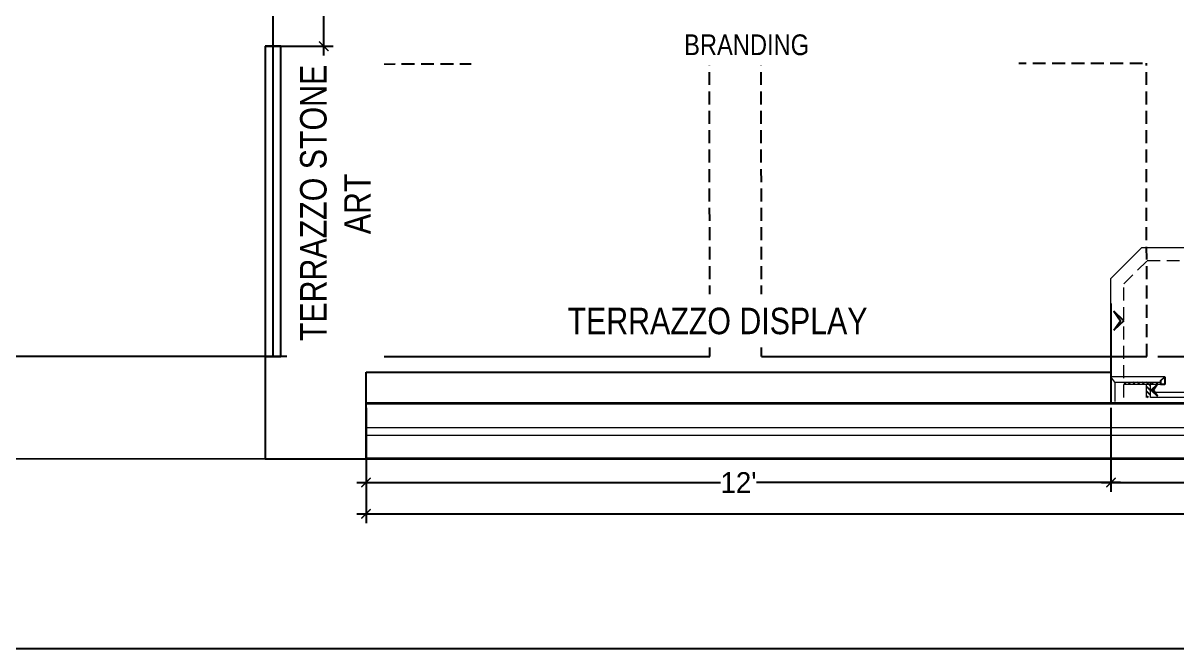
# Model space of a CAD drawing. Header units: inches. Extents: x -137722 to 81594, y -22256 to -1207.
# Drawn here: x -66035.6 to -65812.5, y -5517.3 to -5396.3 of the extents above; entities that cross this region are included whole.
import ezdxf

# ---------------------------------------------------------------- set-up
doc = ezdxf.new("R2010")
doc.units = ezdxf.units.IN
doc.header["$LTSCALE"] = 0.05
doc.header["$MEASUREMENT"] = 0
doc.header["$PDMODE"] = 3
doc.header["$PDSIZE"] = -4
doc.linetypes.add('A2-XREF-115_FURN$0$HIDDEN', pattern=[0.375, 0.25, -0.125])
doc.linetypes.add('DASHED2', pattern=[0.375, 0.25, -0.125])
doc.layers.get('Defpoints').update_dxf_attribs({"linetype": 'DASHED2'})
for name, color, linetype in [('00 floor', 7, 'Continuous'), ('beam', 7, 'Continuous'), ('Civil Dimension - Text', 7, 'Continuous'), ('Flooring Hatch', 251, 'Continuous'), ('Furniture Layout', 6, 'Continuous'), ('HATCH', 251, 'Continuous'), ('text', 176, 'Continuous'), ('Vector Graphics', 7, 'Continuous')]:
    doc.layers.add(name, color=color, linetype=linetype)
doc.layers.add('FURNITURE', color=36, linetype='Continuous', lineweight=18)
doc.layers.add('WALL', color=7, linetype='Continuous', lineweight=35)
doc.styles.add('4MMOF3-8', font='ARIALN.TTF', dxfattribs={"height": 5.12})
doc.styles.add('9-128OF1-4', font='stylu.ttf')
doc.dimstyles.new('DIM 1-4', dxfattribs={"dimtxt": 3.0792, "dimasz": 1.82, "dimexe": 1.82, "dimexo": 0, "dimgap": 0.09, "dimtad": 0, "dimzin": 0, "dimdsep": 46, "dimlunit": 4, "dimtxsty": '9-128OF1-4', "dimblk": 'ARCHTICK', "dimcen": 1.8125, "dimdle": 1.82, "dimclrd": 8, "dimclre": 8, "dimadec": 0, "dimazin": 0, "dimtfac": 1, "dimtofl": 0, "dimtmove": 0, "dimatfit": 3, "dimldrblk": 'OPEN90', "dimfxl": 1, "dimtolj": 1, "dimtzin": 0, "dimlwd": -1, "dimarcsym": 0})
pattern_1 = [(135, (-74135.5795, 61278.8385), (-0.441941738, -0.441941738), [])]

# ---------------------------------------------------------------- blocks, each defined once
blk = doc.blocks.new('adwawd')
at = {"layer": 'Flooring Hatch', "ltscale": 50, "true_color": 0xcd6928, "transparency": 33554687}
h = blk.add_hatch(color=32, dxfattribs=at)
h.dxf.hatch_style = 1
h.paths.add_polyline_path([(-77941.34, -7094.04), (-77946.01, -7099.05), (-77941.34, -7095.73), (-77936.68, -7099.05)])
at = {"layer": 'Civil Dimension - Text', "color": 2, "ltscale": 50}
for p, q in [((-77941.34, -7094.04), (-77946.01, -7099.05)), ((-77946.01, -7099.05), (-77941.34, -7095.73)), ((-77941.34, -7094.04), (-77936.68, -7099.05)), ((-77936.68, -7099.05), (-77941.34, -7095.73))]:
    blk.add_line(p, q, dxfattribs=at)
blk = doc.blocks.new('_ArchTick')
at = {"color": 0, "const_width": 0.15}
blk.add_lwpolyline([(-0.5, -0.5), (0.5, 0.5)], dxfattribs=at)
blk = doc.blocks.new('*D180')
at = {"layer": 'Civil Dimension - Text', "color": 8, "lineweight": -2, "ltscale": 50, "transparency": 16777216}
for p, q in [((-65969.28, -5470.66), (-65969.28, -5486.94)), ((-65825.28, -5470.66), (-65825.28, -5486.94))]:
    blk.add_line(p, q, dxfattribs=at)
at = {"layer": 'Civil Dimension - Text', "color": 8, "ltscale": 50, "transparency": 16777216}
for p, q in [((-65971.1, -5485.12), (-65900.75, -5485.12)), ((-65823.46, -5485.12), (-65893.82, -5485.12))]:
    blk.add_line(p, q, dxfattribs=at)
at = {"layer": 'Defpoints', "color": 0, "ltscale": 50, "transparency": 16777216}
for p in [(-65969.28, -5470.66), (-65825.28, -5470.66), (-65825.28, -5485.12)]:
    blk.add_point(p, dxfattribs=at)
at = {"layer": 'Civil Dimension - Text', "color": 8, "ltscale": 50, "transparency": 16777216, "xscale": 1.82, "yscale": 1.82, "zscale": 1.82, "rotation": 180}
blk.add_blockref('_ArchTick', (-65969.28, -5485.12), dxfattribs=at)
at = {"layer": 'Civil Dimension - Text', "color": 8, "ltscale": 50, "transparency": 16777216, "xscale": 1.82, "yscale": 1.82, "zscale": 1.82}
blk.add_blockref('_ArchTick', (-65825.28, -5485.12), dxfattribs=at)
at = {"layer": 'Civil Dimension - Text', "color": 0, "ltscale": 50, "transparency": 16777216, "insert": (-65897.28, -5485.12), "char_height": 4, "attachment_point": 5, "style": '9-128OF1-4'}
blk.add_mtext("\\A1;12'", dxfattribs=at)
blk = doc.blocks.new('_Open90')
at = {"color": 0, "linetype": 'ByBlock', "lineweight": -2}
for p, q in [((0, 0), (-1, 0)), ((-0.5, 0.5), (0, 0)), ((0, 0), (-0.5, -0.5))]:
    blk.add_line(p, q, dxfattribs=at)
blk = doc.blocks.new('*D174')
at = {"layer": 'Civil Dimension - Text', "color": 8, "lineweight": -2, "ltscale": 50, "transparency": 16777216}
for p, q in [((-65715.01, -5469.78), (-65715.01, -5486.94)), ((-65825.28, -5480.53), (-65825.28, -5486.94))]:
    blk.add_line(p, q, dxfattribs=at)
at = {"layer": 'Civil Dimension - Text', "color": 8, "ltscale": 50, "transparency": 16777216}
for p, q in [((-65827.1, -5485.12), (-65778.89, -5485.12)), ((-65713.19, -5485.12), (-65761.4, -5485.12))]:
    blk.add_line(p, q, dxfattribs=at)
at = {"layer": 'Defpoints', "color": 0, "ltscale": 50, "transparency": 16777216}
for p in [(-65715.01, -5469.78), (-65825.28, -5480.53), (-65715.01, -5485.12)]:
    blk.add_point(p, dxfattribs=at)
at = {"layer": 'Civil Dimension - Text', "color": 8, "ltscale": 50, "transparency": 16777216, "xscale": 1.82, "yscale": 1.82, "zscale": 1.82, "rotation": 180}
blk.add_blockref('_ArchTick', (-65825.28, -5485.12), dxfattribs=at)
at = {"layer": 'Civil Dimension - Text', "color": 8, "ltscale": 50, "transparency": 16777216, "xscale": 1.82, "yscale": 1.82, "zscale": 1.82}
blk.add_blockref('_ArchTick', (-65715.01, -5485.12), dxfattribs=at)
at = {"layer": 'Civil Dimension - Text', "color": 0, "ltscale": 50, "transparency": 16777216, "insert": (-65770.14, -5485.12), "char_height": 4, "attachment_point": 5, "style": '9-128OF1-4'}
blk.add_mtext('\\A1;9\'-2{\\H1x;\\S1#4;}"', dxfattribs=at)
blk = doc.blocks.new('*D175')
at = {"layer": 'Civil Dimension - Text', "color": 8, "lineweight": -2, "ltscale": 50, "transparency": 16777216}
for p, q in [((-65969.28, -5480.53), (-65969.28, -5493)), ((-65573.28, -5482.39), (-65573.28, -5493))]:
    blk.add_line(p, q, dxfattribs=at)
at = {"layer": 'Civil Dimension - Text', "color": 8, "ltscale": 50, "transparency": 16777216}
for p, q in [((-65971.1, -5491.18), (-65807.77, -5491.18)), ((-65571.46, -5491.18), (-65801.47, -5491.18))]:
    blk.add_line(p, q, dxfattribs=at)
at = {"layer": 'Defpoints', "color": 0, "ltscale": 50, "transparency": 16777216}
for p in [(-65969.28, -5480.53), (-65573.28, -5482.39), (-65573.28, -5491.18)]:
    blk.add_point(p, dxfattribs=at)
at = {"layer": 'Civil Dimension - Text', "color": 8, "ltscale": 50, "transparency": 16777216, "xscale": 1.82, "yscale": 1.82, "zscale": 1.82, "rotation": 180}
blk.add_blockref('_ArchTick', (-65969.28, -5491.18), dxfattribs=at)
at = {"layer": 'Civil Dimension - Text', "color": 8, "ltscale": 50, "transparency": 16777216, "xscale": 1.82, "yscale": 1.82, "zscale": 1.82}
blk.add_blockref('_ArchTick', (-65573.28, -5491.18), dxfattribs=at)
at = {"layer": 'Civil Dimension - Text', "color": 0, "ltscale": 50, "transparency": 16777216, "insert": (-65804.62, -5491.18), "char_height": 3, "attachment_point": 5, "style": '9-128OF1-4'}
blk.add_mtext("\\A1;33'", dxfattribs=at)
blk = doc.blocks.new('*D182')
at = {"layer": 'Civil Dimension - Text', "color": 8, "ltscale": 50, "transparency": 16777216}
for p, q in [((-65977.46, -5338.71), (-65977.46, -5361.98)), ((-65977.46, -5402.6), (-65977.46, -5379.34))]:
    blk.add_line(p, q, dxfattribs=at)
at = {"layer": 'Civil Dimension - Text', "color": 8, "lineweight": -2, "ltscale": 50, "transparency": 16777216}
for p, q in [((-65987.28, -5340.53), (-65975.64, -5340.53)), ((-65988.78, -5400.78), (-65975.64, -5400.78))]:
    blk.add_line(p, q, dxfattribs=at)
at = {"layer": 'Defpoints', "color": 0, "ltscale": 50, "transparency": 16777216}
for p in [(-65987.28, -5340.53), (-65977.46, -5340.53), (-65988.78, -5400.78)]:
    blk.add_point(p, dxfattribs=at)
at = {"layer": 'Civil Dimension - Text', "color": 8, "ltscale": 50, "transparency": 16777216, "xscale": 1.82, "yscale": 1.82, "zscale": 1.82}
for p, rotation in [((-65977.46, -5340.53), 90), ((-65977.46, -5400.78), 270)]:
    blk.add_blockref('_ArchTick', p, dxfattribs=dict(at, rotation=rotation))
at = {"layer": 'Civil Dimension - Text', "color": 0, "ltscale": 50, "transparency": 16777216, "insert": (-65977.46, -5370.66), "char_height": 4, "attachment_point": 5, "rotation": 90, "style": '9-128OF1-4'}
blk.add_mtext('\\A1;5\'-0{\\H1x;\\S1#4;}"', dxfattribs=at)

msp = doc.modelspace()

# ---------------------------------------------------------------- hatches: boundary and pattern name
at = {"layer": 'HATCH', "ltscale": 50, "true_color": 0xb3691e}
h = msp.add_hatch(dxfattribs=at)
h.set_pattern_fill('ANSI31', color=32, scale=5, angle=90)
h.set_pattern_definition(pattern_1)
h.paths.add_polyline_path([(-65817.633, -5468.7072), (-65818.383, -5468.7072), (-65818.383, -5466.0851), (-65822.7831, -5466.0851), (-65822.7831, -5465.7072), (-65817.633, -5465.7072)])
h = msp.add_hatch(dxfattribs=at)
h.set_pattern_fill('ANSI31', color=32, scale=5, angle=90)
h.set_pattern_definition(pattern_1)
h.paths.add_polyline_path([(-65817.633, -5466.0851), (-65817.633, -5465.7072), (-65815.6704, -5465.7072), (-65815.6704, -5466.0851)])
h = msp.add_hatch(dxfattribs=at)
h.set_pattern_fill('ANSI31', color=32, scale=5, angle=90)
h.set_pattern_definition(pattern_1)
h.paths.add_polyline_path([(-65815.6704, -5466.0851), (-65815.6704, -5465.7072), (-65817.633, -5465.7072), (-65817.633, -5466.0851)])

# ---------------------------------------------------------------- linework, layer by layer
at = {"color": 5, "lineweight": 13}
msp.add_lwpolyline([(-65969.2831, -5474.4766), (-65575.2748, -5474.4766), (-65575.2748, -5476.0384), (-65969.2831, -5476.0384)], close=True, dxfattribs=at)
at = {"layer": '00 floor'}
msp.add_lwpolyline([(-65988.7831, -5400.7843), (-65988.7831, -5460.7843), (-65985.7831, -5460.7843), (-65985.7831, -5400.7843)], close=True, dxfattribs=at)
at = {"layer": 'beam', "color": 9, "ltscale": 15, "true_color": 0xc7c8ca}
for p, q in [((-65987.2831, -5373.7843), (-65987.2831, -5460.7843)), ((-65977.377, -5404.2398), (-65977.286, -5460.7843))]:
    msp.add_line(p, q, dxfattribs=at)
at = {"layer": 'beam', "color": 9, "linetype": 'A2-XREF-115_FURN$0$HIDDEN', "ltscale": 200, "true_color": 0xc7c8ca}
for p, q in [((-65977.4055, -5404.2398), (-65902.9033, -5404.1575)), ((-65902.8121, -5460.7843), (-65902.9033, -5404.1575)), ((-65892.9033, -5404.1465), (-65818.4296, -5404.0642)), ((-65892.8121, -5460.7843), (-65892.9033, -5404.1465)), ((-65818.3383, -5460.7843), (-65818.4296, -5404.0642))]:
    msp.add_line(p, q, dxfattribs=at)
at = {"layer": 'beam', "color": 253, "ltscale": 15}
for p, q in [((-65988.7831, -5460.7843), (-66177.0331, -5460.7843)), ((-65969.2831, -5460.7843), (-65902.8121, -5460.7843)), ((-65988.7831, -5480.5343), (-66176.7831, -5480.7843))]:
    msp.add_line(p, q, dxfattribs=at)
at = {"layer": 'beam', "color": 251, "ltscale": 15, "true_color": 0x636466}
for p, q in [((-65892.8121, -5460.7843), (-65818.3383, -5460.7843)), ((-65816.1893, -5460.7843), (-65741.7155, -5460.7843))]:
    msp.add_line(p, q, dxfattribs=at)
at = {"layer": 'beam', "color": 253, "ltscale": 15}
msp.add_lwpolyline([(-65967.5331, -5202.5343), (-65463.0331, -5202.5343), (-65463.0331, -5517.2843), (-66459.7831, -5517.2843), (-66459.7831, -5202.5343), (-66198.2831, -5202.5343)], dxfattribs=at)
at = {"layer": 'FURNITURE', "color": 6, "ltscale": 50}
for p, q in [((-65825.2831, -5445.7072), (-65819.2831, -5439.7072)), ((-65819.2831, -5439.7072), (-65720.4511, -5439.7072)), ((-65825.2831, -5469.4572), (-65825.2831, -5445.7072)), ((-65814.883, -5464.7072), (-65825.2831, -5464.7072)), ((-65814.883, -5464.7072), (-65825.2831, -5464.7072)), ((-65824.5331, -5465.7072), (-65825.2831, -5464.7072)), ((-65814.883, -5464.7072), (-65824.5718, -5464.7072)), ((-65814.883, -5464.7072), (-65824.5718, -5464.7072)), ((-65814.883, -5465.7072), (-65814.883, -5464.7072)), ((-65814.883, -5465.7072), (-65814.883, -5464.7072)), ((-65824.5331, -5465.7072), (-65815.6704, -5465.7072)), ((-65824.5331, -5465.7072), (-65824.5331, -5469.4572)), ((-65823.8218, -5465.7072), (-65815.6704, -5465.7072)), ((-65772.1914, -5467.7072), (-65816.7648, -5467.7072))]:
    msp.add_line(p, q, dxfattribs=at)
at = {"layer": 'FURNITURE', "color": 6, "linetype": 'A2-XREF-115_FURN$0$HIDDEN', "ltscale": 200}
for p, q in [((-65822.7831, -5446.7427), (-65818.2476, -5442.2072)), ((-65818.2476, -5442.2072), (-65721.4866, -5442.2072)), ((-65822.7831, -5468.7072), (-65822.7831, -5446.7427))]:
    msp.add_line(p, q, dxfattribs=at)
at = {"layer": 'FURNITURE', "ltscale": 50}
for p, q in [((-65822.7831, -5466.0851), (-65815.6704, -5466.0851)), ((-65721.944, -5468.7072), (-65817.633, -5468.7072))]:
    msp.add_line(p, q, dxfattribs=at)
at = {"layer": 'FURNITURE', "color": 36, "ltscale": 50}
for p, q in [((-65818.383, -5468.7072), (-65818.383, -5466.0851)), ((-65817.633, -5468.7072), (-65817.633, -5465.7072))]:
    msp.add_line(p, q, dxfattribs=at)
at = {"layer": 'Furniture Layout', "ltscale": 50}
for p, q in [((-65815.6704, -5465.4946), (-65814.883, -5464.7072)), ((-65815.6704, -5465.4946), (-65814.883, -5464.7072)), ((-65814.883, -5464.7072), (-65814.883, -5466.1757)), ((-65814.883, -5464.7072), (-65814.883, -5466.1757)), ((-65815.6704, -5465.4946), (-65815.6704, -5466.1757)), ((-65815.6704, -5465.4946), (-65815.6704, -5466.1757)), ((-65814.883, -5466.1757), (-65815.6704, -5466.1757)), ((-65814.883, -5466.1757), (-65815.6704, -5466.1757))]:
    msp.add_line(p, q, dxfattribs=at)
at = {"layer": 'Vector Graphics', "color": 1, "linetype": 'Continuous', "ltscale": 3}
msp.add_line((-65825.2831, -5450.5343), (-65825.2831, -5469.7843), dxfattribs=at)
msp.add_lwpolyline([(-65988.7831, -5480.5343), (-65969.2831, -5480.5343), (-65969.2831, -5460.7843), (-65988.7831, -5460.7843), (-65988.7831, -5480.5343)], dxfattribs=at)
at = {"layer": 'WALL'}
for p, q in [((-65969.2831, -5469.7843), (-65573.2831, -5469.7843)), ((-65573.2831, -5480.5343), (-65969.2831, -5480.5343))]:
    msp.add_line(p, q, dxfattribs=at)

# ---------------------------------------------------------------- block references
at = {"layer": 'Civil Dimension - Text'}
for p, xscale, yscale, zscale, rotation in [((-63043.2082, -35992.7135), 0.391818498610159, 0.391818498610159, 0.391818498610159, 270.0000000000001), ((-67579.225, -24823.1307), -0.2483388566316006, 0.2483388566316006, 0.2483388566316006, 90)]:
    msp.add_blockref('adwawd', p, dxfattribs=dict(at, xscale=xscale, yscale=yscale, zscale=zscale, rotation=rotation))

# ---------------------------------------------------------------- dimensions: what is measured, and where the dimension line sits
at = {"layer": 'Civil Dimension - Text', "ltscale": 50}
for base, p1, p2, picture, middle in [((-65715.0052, -5485.1162), (-65825.2831, -5480.5343), (-65715.0052, -5469.7843), '*D174', (-65770.1442, -5485.1162)), ((-65825.2831, -5485.1162), (-65969.2831, -5470.6593), (-65825.2831, -5470.6593), '*D180', (-65897.2831, -5485.1162))]:
    dim = msp.add_linear_dim(base=base, p1=p1, p2=p2, dimstyle='DIM 1-4', override={"dimtxt": 4, "dimdec": 3, "dimtdec": 3, "dimtmove": 1, "dimfxl": 0, "dimfrac": 1, "dimarcsym": 1}, dxfattribs=at)
    dim.commit()
    dim.dimension.update_dxf_attribs({"geometry": picture, "text_midpoint": middle})
dim = msp.add_linear_dim(base=(-65573.2831, -5491.1828), p1=(-65969.2831, -5480.5343), p2=(-65573.2831, -5482.3944), dimstyle='DIM 1-4', override={"dimtxt": 3, "dimdec": 3, "dimtdec": 3, "dimtmove": 1, "dimfxl": 0, "dimfrac": 1, "dimarcsym": 1}, dxfattribs=at)
dim.commit()
dim.dimension.update_dxf_attribs({"geometry": '*D175', "text_midpoint": (-65804.6215, -5491.1828), "dimtype": 160})

# ---------------------------------------------------------------- next in the draw order: texts
at = {"layer": 'text', "ltscale": 50, "insert": (-65975.2154, -5464.4527), "char_height": 5.12, "width": 66.281096, "attachment_point": 4, "rotation": 90, "style": '4MMOF3-8', "bg_fill": 2}
msp.add_mtext('\\pi6.65171;TERRAZZO STONE \\P\\pi27.33078;ART', dxfattribs=at)
at = {"layer": 'text', "ltscale": 50, "attachment_point": 4, "style": '4MMOF3-8', "bg_fill": 2}
for s, insert, char_height, width in [('\\pi39.11909;BRANDING', (-65946.9218, -5400.5385), 4, 101.801618), ('\\pi4.23315;TERRAZZO DISPLAY', (-65934.5703, -5453.927), 5.12, 66.281096)]:
    msp.add_mtext(s, dxfattribs=dict(at, insert=insert, char_height=char_height, width=width))

# ---------------------------------------------------------------- next in the draw order: linework, layer by layer
at = {"layer": '00 floor'}
msp.add_lwpolyline([(-65969.2831, -5463.7843), (-65825.2831, -5463.7843), (-65825.2831, -5469.7843), (-65969.2831, -5469.7843)], close=True, dxfattribs=at)

# ---------------------------------------------------------------- next in the draw order: dimensions: what is measured, and where the dimension line sits
at = {"layer": 'Civil Dimension - Text', "ltscale": 50}
dim = msp.add_linear_dim(base=(-65977.4607, -5340.5343), p1=(-65988.7831, -5400.7843), p2=(-65987.2831, -5340.5343), angle=90, dimstyle='DIM 1-4', override={"dimtxt": 4, "dimdec": 3, "dimtdec": 3, "dimtmove": 1, "dimfxl": 0, "dimfrac": 1, "dimarcsym": 1}, dxfattribs=at)
dim.commit()
dim.dimension.update_dxf_attribs({"geometry": '*D182', "text_midpoint": (-65977.4607, -5370.6593)})

doc.saveas('drawing.dxf')
